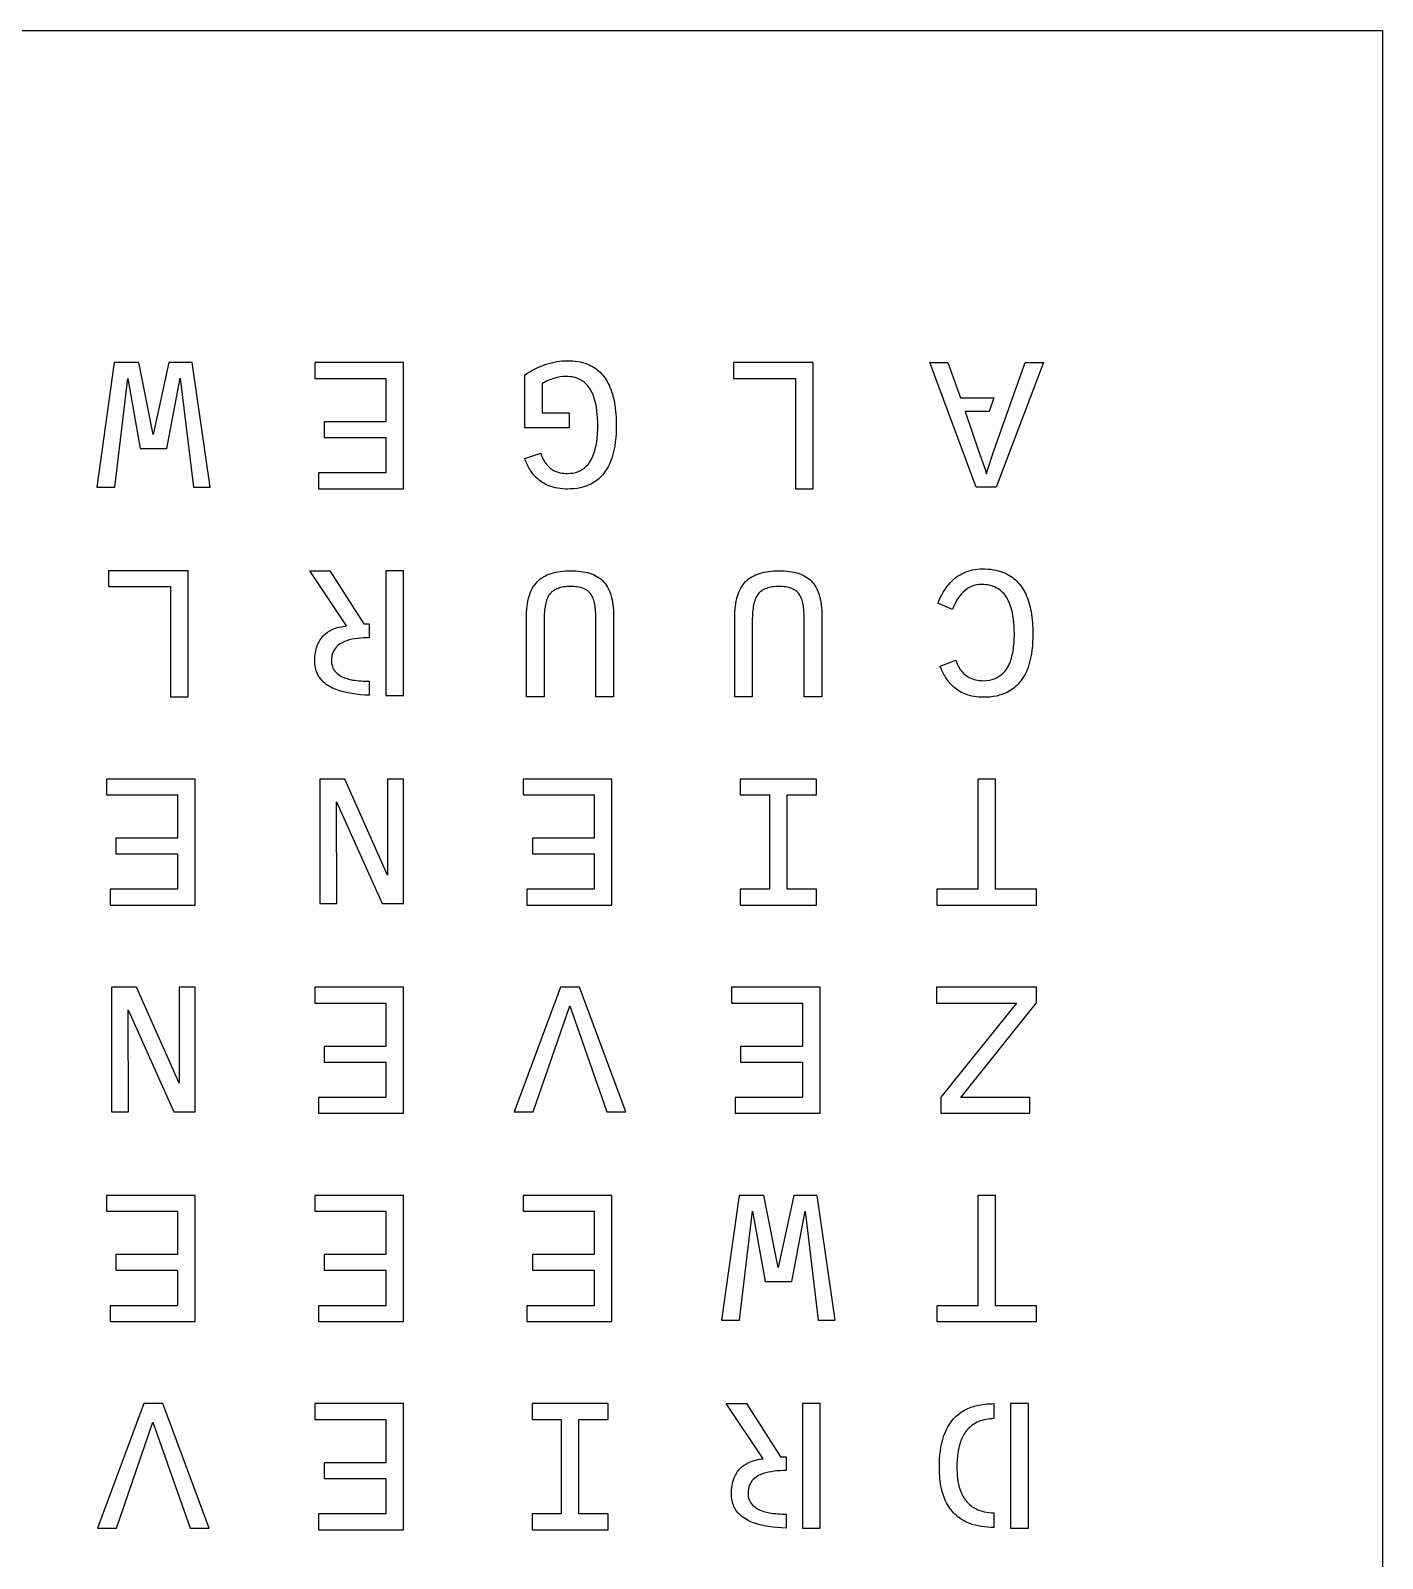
# Model space of a CAD drawing. Header units: millimetres. Extents: x -230 to 0, y -230 to 0.
# Drawn here: x -108.2 to 0, y -122.3 to 0 of the extents above; entities that cross this region are included whole.
import ezdxf

# ---------------------------------------------------------------- set-up
doc = ezdxf.new("R2010")
doc.units = ezdxf.units.MM
doc.layers.get('0').update_dxf_attribs({"linetype": 'CONTINUOUS'})

msp = doc.modelspace()

# ---------------------------------------------------------------- linework, layer by layer
for p, q in [((-32.51, -36.55), (-36.21, -26.57)), ((-36.21, -26.57), (-34.77, -26.57)), ((-32.51, -36.55), (-36.21, -26.57)), ((-36.21, -26.57), (-34.77, -26.57)), ((-34.77, -26.57), (-33.75, -29.4)), ((-34.77, -26.57), (-33.75, -29.4)), ((-31.09, -33.63), (-28.58, -26.57)), ((-31.09, -33.63), (-28.58, -26.57)), ((-27.13, -26.57), (-30.9, -36.55)), ((-27.13, -26.57), (-30.9, -36.55)), ((-28.58, -26.57), (-27.13, -26.57)), ((-28.58, -26.57), (-27.13, -26.57)), ((-68.61, -31.79), (-68.61, -27.56)), ((-68.61, -31.79), (-68.61, -27.56)), ((-67.23, -28.27), (-67.23, -30.61)), ((-67.23, -28.27), (-67.23, -30.61)), ((-33.75, -29.4), (-31.09, -29.4)), ((-33.75, -29.4), (-31.09, -29.4)), ((-31.46, -30.5), (-33.39, -30.5)), ((-33.39, -30.5), (-32.31, -33.63)), ((-31.46, -30.5), (-33.39, -30.5)), ((-33.39, -30.5), (-32.31, -33.63)), ((-31.09, -29.4), (-31.46, -30.5)), ((-31.09, -29.4), (-31.46, -30.5)), ((-65.06, -31.79), (-68.61, -31.79)), ((-65.06, -31.79), (-68.61, -31.79)), ((-67.23, -30.61), (-65.06, -30.61)), ((-67.23, -30.61), (-65.06, -30.61)), ((-65.06, -30.61), (-65.06, -31.79)), ((-65.06, -30.61), (-65.06, -31.79)), ((-68.62, -34.26), (-67.35, -33.84)), ((-68.62, -34.26), (-67.35, -33.84)), ((-32.31, -33.63), (-31.77, -35.19)), ((-32.31, -33.63), (-31.77, -35.19)), ((-31.6, -35.19), (-31.09, -33.63)), ((-31.6, -35.19), (-31.09, -33.63)), ((-30.9, -36.55), (-32.51, -36.55)), ((-30.9, -36.55), (-32.51, -36.55)), ((-82.88, -47.66), (-85.83, -43.24)), ((-85.83, -43.24), (-84.21, -43.24)), ((-82.88, -47.66), (-85.83, -43.24)), ((-85.83, -43.24), (-84.21, -43.24)), ((-84.21, -43.24), (-81.5, -47.49)), ((-84.21, -43.24), (-81.5, -47.49)), ((-34.4, -46.33), (-35.57, -45.84)), ((-34.4, -46.33), (-35.57, -45.84)), ((-81.5, -47.49), (-81.06, -47.49)), ((-81.5, -47.49), (-81.06, -47.49)), ((-81.06, -47.49), (-81.06, -48.61)), ((-81.06, -47.49), (-81.06, -48.61)), ((-68.49, -53.33), (-68.49, -47)), ((-68.49, -53.33), (-68.49, -47)), ((-67.08, -47.24), (-67.08, -53.33)), ((-67.08, -47.24), (-67.08, -53.33)), ((-62.93, -53.33), (-62.93, -47.14)), ((-62.93, -53.33), (-62.93, -47.14)), ((-61.51, -46.87), (-61.51, -53.33)), ((-61.51, -46.87), (-61.51, -53.33)), ((-51.82, -53.33), (-51.82, -47)), ((-51.82, -53.33), (-51.82, -47)), ((-50.42, -47.24), (-50.42, -53.33)), ((-50.42, -47.24), (-50.42, -53.33)), ((-46.26, -53.33), (-46.26, -47.14)), ((-46.26, -53.33), (-46.26, -47.14)), ((-44.85, -46.87), (-44.85, -53.33)), ((-44.85, -46.87), (-44.85, -53.33)), ((-35.38, -50.89), (-34.13, -50.41)), ((-35.38, -50.89), (-34.13, -50.41)), ((-81.06, -52.08), (-81.06, -53.21)), ((-81.06, -52.08), (-81.06, -53.21)), ((-67.08, -53.33), (-68.49, -53.33)), ((-67.08, -53.33), (-68.49, -53.33)), ((-61.51, -53.33), (-62.93, -53.33)), ((-61.51, -53.33), (-62.93, -53.33)), ((-50.42, -53.33), (-51.82, -53.33)), ((-50.42, -53.33), (-51.82, -53.33)), ((-44.85, -53.33), (-46.26, -53.33)), ((-44.85, -53.33), (-46.26, -53.33)), ((-49.54, -114.32), (-52.5, -109.91)), ((-52.5, -109.91), (-50.87, -109.91)), ((-49.54, -114.32), (-52.5, -109.91)), ((-52.5, -109.91), (-50.87, -109.91)), ((-50.87, -109.91), (-48.17, -114.16)), ((-50.87, -109.91), (-48.17, -114.16)), ((-31.09, -109.91), (-31.09, -111.11)), ((-31.09, -109.91), (-31.09, -111.11)), ((-48.17, -114.16), (-47.72, -114.16)), ((-48.17, -114.16), (-47.72, -114.16)), ((-47.72, -114.16), (-47.72, -115.27)), ((-47.72, -114.16), (-47.72, -115.27)), ((-47.72, -118.75), (-47.72, -119.87)), ((-47.72, -118.75), (-47.72, -119.87)), ((-31.09, -118.66), (-31.09, -119.83)), ((-31.09, -118.66), (-31.09, -119.83))]:
    msp.add_line(p, q)
for points in [[(-230, 0), (0, 0), (0, -230), (-230, -230)], [(-230, 0), (0, 0), (0, -230), (-230, -230)], [(-99.5, -26.57), (-101.47, -26.57), (-102.87, -36.55), (-101.43, -36.55), (-100.39, -27.85), (-99.4, -33.46), (-97.25, -33.46), (-96.19, -27.83), (-95.14, -36.55), (-93.8, -36.55), (-95.24, -26.57), (-97.09, -26.57), (-98.35, -32.34)], [(-99.5, -26.57), (-101.47, -26.57), (-102.87, -36.55), (-101.43, -36.55), (-100.39, -27.85), (-99.4, -33.46), (-97.25, -33.46), (-96.19, -27.83), (-95.14, -36.55), (-93.8, -36.55), (-95.24, -26.57), (-97.09, -26.57), (-98.35, -32.34)], [(-78.33, -36.67), (-78.33, -26.57), (-85.42, -26.57), (-85.42, -27.84), (-79.74, -27.84), (-79.74, -31.31), (-84.68, -31.31), (-84.68, -32.57), (-79.74, -32.57), (-79.74, -35.41), (-85.12, -35.41), (-85.12, -36.67)], [(-78.33, -36.67), (-78.33, -26.57), (-85.42, -26.57), (-85.42, -27.84), (-79.74, -27.84), (-79.74, -31.31), (-84.68, -31.31), (-84.68, -32.57), (-79.74, -32.57), (-79.74, -35.41), (-85.12, -35.41), (-85.12, -36.67)], [(-45.55, -36.67), (-45.55, -26.57), (-51.93, -26.57), (-51.93, -27.84), (-46.96, -27.84), (-46.96, -36.67)], [(-45.55, -36.67), (-45.55, -26.57), (-51.93, -26.57), (-51.93, -27.84), (-46.96, -27.84), (-46.96, -36.67)], [(-95.55, -53.33), (-95.55, -43.24), (-101.93, -43.24), (-101.93, -44.5), (-96.96, -44.5), (-96.96, -53.33)], [(-95.55, -53.33), (-95.55, -43.24), (-101.93, -43.24), (-101.93, -44.5), (-96.96, -44.5), (-96.96, -53.33)], [(-78.33, -43.24), (-79.73, -43.24), (-79.73, -53.22), (-78.33, -53.22)], [(-78.33, -43.24), (-79.73, -43.24), (-79.73, -53.22), (-78.33, -53.22)], [(-94.99, -70), (-94.99, -59.91), (-102.09, -59.91), (-102.09, -61.17), (-96.41, -61.17), (-96.41, -64.64), (-101.35, -64.64), (-101.35, -65.9), (-96.41, -65.9), (-96.41, -68.74), (-101.79, -68.74), (-101.79, -70)], [(-94.99, -70), (-94.99, -59.91), (-102.09, -59.91), (-102.09, -61.17), (-96.41, -61.17), (-96.41, -64.64), (-101.35, -64.64), (-101.35, -65.9), (-96.41, -65.9), (-96.41, -68.74), (-101.79, -68.74), (-101.79, -70)], [(-79.61, -67.61), (-83.01, -59.91), (-85.01, -59.91), (-85.01, -69.88), (-83.65, -69.88), (-83.69, -61.74), (-80.04, -69.88), (-78.33, -69.88), (-78.33, -59.91), (-79.6, -59.91)], [(-79.61, -67.61), (-83.01, -59.91), (-85.01, -59.91), (-85.01, -69.88), (-83.65, -69.88), (-83.69, -61.74), (-80.04, -69.88), (-78.33, -69.88), (-78.33, -59.91), (-79.6, -59.91)], [(-61.66, -70), (-61.66, -59.91), (-68.76, -59.91), (-68.76, -61.17), (-63.08, -61.17), (-63.08, -64.64), (-68.01, -64.64), (-68.01, -65.9), (-63.08, -65.9), (-63.08, -68.74), (-68.46, -68.74), (-68.46, -70)], [(-61.66, -70), (-61.66, -59.91), (-68.76, -59.91), (-68.76, -61.17), (-63.08, -61.17), (-63.08, -64.64), (-68.01, -64.64), (-68.01, -65.9), (-63.08, -65.9), (-63.08, -68.74), (-68.46, -68.74), (-68.46, -70)], [(-51.38, -70), (-45.29, -70), (-45.29, -68.74), (-47.63, -68.74), (-47.63, -61.17), (-45.29, -61.17), (-45.29, -59.91), (-51.38, -59.91), (-51.38, -61.17), (-49.04, -61.17), (-49.04, -68.74), (-51.38, -68.74)], [(-51.38, -70), (-45.29, -70), (-45.29, -68.74), (-47.63, -68.74), (-47.63, -61.17), (-45.29, -61.17), (-45.29, -59.91), (-51.38, -59.91), (-51.38, -61.17), (-49.04, -61.17), (-49.04, -68.74), (-51.38, -68.74)], [(-32.37, -59.91), (-32.37, -68.74), (-35.65, -68.74), (-35.65, -70), (-27.69, -70), (-27.69, -68.74), (-30.97, -68.74), (-30.97, -59.91)], [(-32.37, -59.91), (-32.37, -68.74), (-35.65, -68.74), (-35.65, -70), (-27.69, -70), (-27.69, -68.74), (-30.97, -68.74), (-30.97, -59.91)], [(-96.28, -84.27), (-99.68, -76.57), (-101.68, -76.57), (-101.68, -86.55), (-100.32, -86.55), (-100.36, -78.4), (-96.71, -86.55), (-94.99, -86.55), (-94.99, -76.57), (-96.27, -76.57)], [(-96.28, -84.27), (-99.68, -76.57), (-101.68, -76.57), (-101.68, -86.55), (-100.32, -86.55), (-100.36, -78.4), (-96.71, -86.55), (-94.99, -86.55), (-94.99, -76.57), (-96.27, -76.57)], [(-78.33, -86.67), (-78.33, -76.57), (-85.42, -76.57), (-85.42, -77.84), (-79.74, -77.84), (-79.74, -81.31), (-84.68, -81.31), (-84.68, -82.57), (-79.74, -82.57), (-79.74, -85.41), (-85.12, -85.41), (-85.12, -86.67)], [(-78.33, -86.67), (-78.33, -76.57), (-85.42, -76.57), (-85.42, -77.84), (-79.74, -77.84), (-79.74, -81.31), (-84.68, -81.31), (-84.68, -82.57), (-79.74, -82.57), (-79.74, -85.41), (-85.12, -85.41), (-85.12, -86.67)], [(-64.24, -76.57), (-65.77, -76.57), (-69.47, -86.55), (-67.95, -86.55), (-65.03, -78.06), (-62.06, -86.55), (-60.54, -86.55)], [(-64.24, -76.57), (-65.77, -76.57), (-69.47, -86.55), (-67.95, -86.55), (-65.03, -78.06), (-62.06, -86.55), (-60.54, -86.55)], [(-44.99, -86.67), (-44.99, -76.57), (-52.09, -76.57), (-52.09, -77.84), (-46.41, -77.84), (-46.41, -81.31), (-51.35, -81.31), (-51.35, -82.57), (-46.41, -82.57), (-46.41, -85.41), (-51.79, -85.41), (-51.79, -86.67)], [(-44.99, -86.67), (-44.99, -76.57), (-52.09, -76.57), (-52.09, -77.84), (-46.41, -77.84), (-46.41, -81.31), (-51.35, -81.31), (-51.35, -82.57), (-46.41, -82.57), (-46.41, -85.41), (-51.79, -85.41), (-51.79, -86.67)], [(-27.67, -76.57), (-35.67, -76.57), (-35.67, -77.84), (-29.27, -77.84), (-35.32, -85.39), (-35.32, -86.67), (-28.21, -86.67), (-28.21, -85.41), (-33.72, -85.41), (-27.67, -77.82)], [(-27.67, -76.57), (-35.67, -76.57), (-35.67, -77.84), (-29.27, -77.84), (-35.32, -85.39), (-35.32, -86.67), (-28.21, -86.67), (-28.21, -85.41), (-33.72, -85.41), (-27.67, -77.82)], [(-94.99, -103.33), (-94.99, -93.24), (-102.09, -93.24), (-102.09, -94.5), (-96.41, -94.5), (-96.41, -97.97), (-101.35, -97.97), (-101.35, -99.23), (-96.41, -99.23), (-96.41, -102.07), (-101.79, -102.07), (-101.79, -103.33)], [(-94.99, -103.33), (-94.99, -93.24), (-102.09, -93.24), (-102.09, -94.5), (-96.41, -94.5), (-96.41, -97.97), (-101.35, -97.97), (-101.35, -99.23), (-96.41, -99.23), (-96.41, -102.07), (-101.79, -102.07), (-101.79, -103.33)], [(-78.33, -103.33), (-78.33, -93.24), (-85.42, -93.24), (-85.42, -94.5), (-79.74, -94.5), (-79.74, -97.97), (-84.68, -97.97), (-84.68, -99.23), (-79.74, -99.23), (-79.74, -102.07), (-85.12, -102.07), (-85.12, -103.33)], [(-78.33, -103.33), (-78.33, -93.24), (-85.42, -93.24), (-85.42, -94.5), (-79.74, -94.5), (-79.74, -97.97), (-84.68, -97.97), (-84.68, -99.23), (-79.74, -99.23), (-79.74, -102.07), (-85.12, -102.07), (-85.12, -103.33)], [(-61.66, -103.33), (-61.66, -93.24), (-68.76, -93.24), (-68.76, -94.5), (-63.08, -94.5), (-63.08, -97.97), (-68.01, -97.97), (-68.01, -99.23), (-63.08, -99.23), (-63.08, -102.07), (-68.46, -102.07), (-68.46, -103.33)], [(-61.66, -103.33), (-61.66, -93.24), (-68.76, -93.24), (-68.76, -94.5), (-63.08, -94.5), (-63.08, -97.97), (-68.01, -97.97), (-68.01, -99.23), (-63.08, -99.23), (-63.08, -102.07), (-68.46, -102.07), (-68.46, -103.33)], [(-49.5, -93.24), (-51.47, -93.24), (-52.87, -103.22), (-51.43, -103.22), (-50.39, -94.51), (-49.4, -100.13), (-47.25, -100.13), (-46.19, -94.5), (-45.14, -103.22), (-43.8, -103.22), (-45.24, -93.24), (-47.09, -93.24), (-48.35, -99)], [(-49.5, -93.24), (-51.47, -93.24), (-52.87, -103.22), (-51.43, -103.22), (-50.39, -94.51), (-49.4, -100.13), (-47.25, -100.13), (-46.19, -94.5), (-45.14, -103.22), (-43.8, -103.22), (-45.24, -93.24), (-47.09, -93.24), (-48.35, -99)], [(-32.37, -93.24), (-32.37, -102.07), (-35.65, -102.07), (-35.65, -103.33), (-27.69, -103.33), (-27.69, -102.07), (-30.97, -102.07), (-30.97, -93.24)], [(-32.37, -93.24), (-32.37, -102.07), (-35.65, -102.07), (-35.65, -103.33), (-27.69, -103.33), (-27.69, -102.07), (-30.97, -102.07), (-30.97, -93.24)], [(-97.58, -109.91), (-99.1, -109.91), (-102.8, -119.88), (-101.29, -119.88), (-98.37, -111.4), (-95.39, -119.88), (-93.87, -119.88)], [(-97.58, -109.91), (-99.1, -109.91), (-102.8, -119.88), (-101.29, -119.88), (-98.37, -111.4), (-95.39, -119.88), (-93.87, -119.88)], [(-78.33, -120), (-78.33, -109.91), (-85.42, -109.91), (-85.42, -111.17), (-79.74, -111.17), (-79.74, -114.64), (-84.68, -114.64), (-84.68, -115.9), (-79.74, -115.9), (-79.74, -118.74), (-85.12, -118.74), (-85.12, -120)], [(-78.33, -120), (-78.33, -109.91), (-85.42, -109.91), (-85.42, -111.17), (-79.74, -111.17), (-79.74, -114.64), (-84.68, -114.64), (-84.68, -115.9), (-79.74, -115.9), (-79.74, -118.74), (-85.12, -118.74), (-85.12, -120)], [(-68.04, -120), (-61.96, -120), (-61.96, -118.74), (-64.29, -118.74), (-64.29, -111.17), (-61.96, -111.17), (-61.96, -109.91), (-68.04, -109.91), (-68.04, -111.17), (-65.71, -111.17), (-65.71, -118.74), (-68.04, -118.74)], [(-68.04, -120), (-61.96, -120), (-61.96, -118.74), (-64.29, -118.74), (-64.29, -111.17), (-61.96, -111.17), (-61.96, -109.91), (-68.04, -109.91), (-68.04, -111.17), (-65.71, -111.17), (-65.71, -118.74), (-68.04, -118.74)], [(-44.99, -109.91), (-46.39, -109.91), (-46.39, -119.88), (-44.99, -119.88)], [(-44.99, -109.91), (-46.39, -109.91), (-46.39, -119.88), (-44.99, -119.88)], [(-28.33, -109.91), (-29.76, -109.91), (-29.76, -119.88), (-28.33, -119.88)], [(-28.33, -109.91), (-29.76, -109.91), (-29.76, -119.88), (-28.33, -119.88)]]:
    msp.add_lwpolyline(points, close=True)
for points, knots in [([(-68.61, -27.56), (-68.08, -27.21), (-67.51, -26.91), (-66.35, -26.53), (-65.78, -26.43), (-65.19, -26.43)], [0, 0, 0, 0, 0.1909632, 0.1909632, 0.3667761, 0.3667761, 0.3667761, 0.3667761]), ([(-68.61, -27.56), (-68.08, -27.21), (-67.51, -26.91), (-66.35, -26.53), (-65.78, -26.43), (-65.19, -26.43)], [0, 0, 0, 0, 0.1909632, 0.1909632, 0.3667761, 0.3667761, 0.3667761, 0.3667761]), ([(-65.19, -26.43), (-64.65, -26.43), (-64.11, -26.5), (-63.23, -26.85), (-62.89, -27.07), (-62.29, -27.65), (-62.06, -28), (-61.67, -28.83), (-61.53, -29.31), (-61.34, -30.39), (-61.3, -31.01), (-61.3, -31.61)], [0, 0, 0, 0, 0.1616829, 0.1616829, 0.2846613, 0.2846613, 0.4106675, 0.4106675, 0.5590162, 0.5590162, 0.739079, 0.739079, 0.739079, 0.739079]), ([(-65.19, -26.43), (-64.65, -26.43), (-64.11, -26.5), (-63.23, -26.85), (-62.89, -27.07), (-62.29, -27.65), (-62.06, -28), (-61.67, -28.83), (-61.53, -29.31), (-61.34, -30.39), (-61.3, -31.01), (-61.3, -31.61)], [0, 0, 0, 0, 0.1616829, 0.1616829, 0.2846613, 0.2846613, 0.4106675, 0.4106675, 0.5590162, 0.5590162, 0.739079, 0.739079, 0.739079, 0.739079]), ([(-65.28, -27.69), (-65.63, -27.69), (-65.96, -27.74), (-66.62, -27.94), (-66.94, -28.08), (-67.23, -28.27)], [0, 0, 0, 0, 0.1024893, 0.1024893, 0.2070615, 0.2070615, 0.2070615, 0.2070615]), ([(-65.28, -27.69), (-65.63, -27.69), (-65.96, -27.74), (-66.62, -27.94), (-66.94, -28.08), (-67.23, -28.27)], [0, 0, 0, 0, 0.1024893, 0.1024893, 0.2070615, 0.2070615, 0.2070615, 0.2070615]), ([(-62.78, -31.61), (-62.78, -30.82), (-62.86, -30.02), (-63.2, -29.01), (-63.37, -28.69), (-63.77, -28.21), (-63.97, -28.05), (-64.37, -27.85), (-64.54, -27.79), (-64.9, -27.71), (-65.09, -27.69), (-65.28, -27.69)], [0, 0, 0, 0, 0.238123, 0.238123, 0.3595357, 0.3595357, 0.4489631, 0.4489631, 0.5090886, 0.5090886, 0.5743183, 0.5743183, 0.5743183, 0.5743183]), ([(-62.78, -31.61), (-62.78, -30.82), (-62.86, -30.02), (-63.2, -29.01), (-63.37, -28.69), (-63.77, -28.21), (-63.97, -28.05), (-64.37, -27.85), (-64.54, -27.79), (-64.9, -27.71), (-65.09, -27.69), (-65.28, -27.69)], [0, 0, 0, 0, 0.238123, 0.238123, 0.3595357, 0.3595357, 0.4489631, 0.4489631, 0.5090886, 0.5090886, 0.5743183, 0.5743183, 0.5743183, 0.5743183]), ([(-65.22, -35.45), (-64.92, -35.45), (-64.61, -35.41), (-64.09, -35.2), (-63.88, -35.06), (-63.5, -34.68), (-63.35, -34.45), (-63.07, -33.85), (-62.96, -33.46), (-62.81, -32.6), (-62.78, -32.1), (-62.78, -31.61)], [0, 0, 0, 0, 0.0922308, 0.0922308, 0.1686837, 0.1686837, 0.252064, 0.252064, 0.3678965, 0.3678965, 0.5136935, 0.5136935, 0.5136935, 0.5136935]), ([(-65.22, -35.45), (-64.92, -35.45), (-64.61, -35.41), (-64.09, -35.2), (-63.88, -35.06), (-63.5, -34.68), (-63.35, -34.45), (-63.07, -33.85), (-62.96, -33.46), (-62.81, -32.6), (-62.78, -32.1), (-62.78, -31.61)], [0, 0, 0, 0, 0.0922308, 0.0922308, 0.1686837, 0.1686837, 0.252064, 0.252064, 0.3678965, 0.3678965, 0.5136935, 0.5136935, 0.5136935, 0.5136935]), ([(-61.3, -31.61), (-61.3, -32.47), (-61.39, -33.4), (-61.82, -34.71), (-62.05, -35.17), (-62.65, -35.87), (-62.96, -36.12), (-63.6, -36.44), (-63.89, -36.54), (-64.52, -36.67), (-64.87, -36.7), (-65.21, -36.7)], [0, 0, 0, 0, 0.2588828, 0.2588828, 0.4114561, 0.4114561, 0.5337195, 0.5337195, 0.6256146, 0.6256146, 0.7277414, 0.7277414, 0.7277414, 0.7277414]), ([(-61.3, -31.61), (-61.3, -32.47), (-61.39, -33.4), (-61.82, -34.71), (-62.05, -35.17), (-62.65, -35.87), (-62.96, -36.12), (-63.6, -36.44), (-63.89, -36.54), (-64.52, -36.67), (-64.87, -36.7), (-65.21, -36.7)], [0, 0, 0, 0, 0.2588828, 0.2588828, 0.4114561, 0.4114561, 0.5337195, 0.5337195, 0.6256146, 0.6256146, 0.7277414, 0.7277414, 0.7277414, 0.7277414]), ([(-67.35, -33.84), (-67.24, -34.17), (-67.08, -34.49), (-66.69, -34.95), (-66.49, -35.11), (-66.11, -35.31), (-65.95, -35.36), (-65.6, -35.44), (-65.41, -35.45), (-65.22, -35.45)], [0, 0, 0, 0, 0.1045347, 0.1045347, 0.1815052, 0.1815052, 0.2331177, 0.2331177, 0.2890923, 0.2890923, 0.2890923, 0.2890923]), ([(-67.35, -33.84), (-67.24, -34.17), (-67.08, -34.49), (-66.69, -34.95), (-66.49, -35.11), (-66.11, -35.31), (-65.95, -35.36), (-65.6, -35.44), (-65.41, -35.45), (-65.22, -35.45)], [0, 0, 0, 0, 0.1045347, 0.1045347, 0.1815052, 0.1815052, 0.2331177, 0.2331177, 0.2890923, 0.2890923, 0.2890923, 0.2890923]), ([(-65.21, -36.7), (-65.72, -36.7), (-66.23, -36.63), (-67.08, -36.29), (-67.41, -36.07), (-67.9, -35.59), (-68.08, -35.36), (-68.39, -34.84), (-68.52, -34.55), (-68.62, -34.26)], [0, 0, 0, 0, 0.1533306, 0.1533306, 0.2743239, 0.2743239, 0.3601251, 0.3601251, 0.4546154, 0.4546154, 0.4546154, 0.4546154]), ([(-65.21, -36.7), (-65.72, -36.7), (-66.23, -36.63), (-67.08, -36.29), (-67.41, -36.07), (-67.9, -35.59), (-68.08, -35.36), (-68.39, -34.84), (-68.52, -34.55), (-68.62, -34.26)], [0, 0, 0, 0, 0.1533306, 0.1533306, 0.2743239, 0.2743239, 0.3601251, 0.3601251, 0.4546154, 0.4546154, 0.4546154, 0.4546154]), ([(-31.77, -35.19), (-31.76, -35.25), (-31.74, -35.31), (-31.71, -35.4), (-31.7, -35.45), (-31.68, -35.48)], [0, 0, 0, 0, 0.01749636, 0.01749636, 0.02877307, 0.02877307, 0.02877307, 0.02877307]), ([(-31.77, -35.19), (-31.76, -35.25), (-31.74, -35.31), (-31.71, -35.4), (-31.7, -35.45), (-31.68, -35.48)], [0, 0, 0, 0, 0.01749636, 0.01749636, 0.02877307, 0.02877307, 0.02877307, 0.02877307]), ([(-31.68, -35.48), (-31.67, -35.45), (-31.66, -35.4), (-31.63, -35.31), (-31.61, -35.25), (-31.6, -35.19)], [0, 0, 0, 0, 0.01143644, 0.01143644, 0.02918062, 0.02918062, 0.02918062, 0.02918062]), ([(-31.68, -35.48), (-31.67, -35.45), (-31.66, -35.4), (-31.63, -35.31), (-31.61, -35.25), (-31.6, -35.19)], [0, 0, 0, 0, 0.01143644, 0.01143644, 0.02918062, 0.02918062, 0.02918062, 0.02918062]), ([(-67.61, -44.11), (-67.47, -43.96), (-67.3, -43.83), (-66.93, -43.6), (-66.72, -43.51), (-66.51, -43.45)], [0, 0, 0, 0, 0.0637956, 0.0637956, 0.1309881, 0.1309881, 0.1309881, 0.1309881]), ([(-67.61, -44.11), (-67.47, -43.96), (-67.3, -43.83), (-66.93, -43.6), (-66.72, -43.51), (-66.51, -43.45)], [0, 0, 0, 0, 0.0637956, 0.0637956, 0.1309881, 0.1309881, 0.1309881, 0.1309881]), ([(-66.51, -43.45), (-66.27, -43.37), (-66.03, -43.32), (-65.5, -43.26), (-65.22, -43.24), (-64.94, -43.24)], [0, 0, 0, 0, 0.0739925, 0.0739925, 0.1581657, 0.1581657, 0.1581657, 0.1581657]), ([(-66.51, -43.45), (-66.27, -43.37), (-66.03, -43.32), (-65.5, -43.26), (-65.22, -43.24), (-64.94, -43.24)], [0, 0, 0, 0, 0.0739925, 0.0739925, 0.1581657, 0.1581657, 0.1581657, 0.1581657]), ([(-64.94, -43.24), (-64.67, -43.24), (-64.4, -43.25), (-63.9, -43.32), (-63.66, -43.37), (-63.44, -43.43)], [0, 0, 0, 0, 0.080363, 0.080363, 0.1515978, 0.1515978, 0.1515978, 0.1515978]), ([(-64.94, -43.24), (-64.67, -43.24), (-64.4, -43.25), (-63.9, -43.32), (-63.66, -43.37), (-63.44, -43.43)], [0, 0, 0, 0, 0.080363, 0.080363, 0.1515978, 0.1515978, 0.1515978, 0.1515978]), ([(-63.44, -43.43), (-63.23, -43.5), (-63.03, -43.58), (-62.67, -43.79), (-62.51, -43.91), (-62.37, -44.06)], [0, 0, 0, 0, 0.0643658, 0.0643658, 0.1256488, 0.1256488, 0.1256488, 0.1256488]), ([(-63.44, -43.43), (-63.23, -43.5), (-63.03, -43.58), (-62.67, -43.79), (-62.51, -43.91), (-62.37, -44.06)], [0, 0, 0, 0, 0.0643658, 0.0643658, 0.1256488, 0.1256488, 0.1256488, 0.1256488]), ([(-50.95, -44.11), (-50.8, -43.96), (-50.63, -43.83), (-50.26, -43.6), (-50.05, -43.51), (-49.84, -43.45)], [0, 0, 0, 0, 0.0637956, 0.0637956, 0.1309881, 0.1309881, 0.1309881, 0.1309881]), ([(-50.95, -44.11), (-50.8, -43.96), (-50.63, -43.83), (-50.26, -43.6), (-50.05, -43.51), (-49.84, -43.45)], [0, 0, 0, 0, 0.0637956, 0.0637956, 0.1309881, 0.1309881, 0.1309881, 0.1309881]), ([(-49.84, -43.45), (-49.6, -43.37), (-49.36, -43.32), (-48.84, -43.26), (-48.55, -43.24), (-48.27, -43.24)], [0, 0, 0, 0, 0.0739925, 0.0739925, 0.1581657, 0.1581657, 0.1581657, 0.1581657]), ([(-49.84, -43.45), (-49.6, -43.37), (-49.36, -43.32), (-48.84, -43.26), (-48.55, -43.24), (-48.27, -43.24)], [0, 0, 0, 0, 0.0739925, 0.0739925, 0.1581657, 0.1581657, 0.1581657, 0.1581657]), ([(-48.27, -43.24), (-48, -43.24), (-47.73, -43.25), (-47.23, -43.32), (-47, -43.37), (-46.77, -43.43)], [0, 0, 0, 0, 0.080363, 0.080363, 0.1515978, 0.1515978, 0.1515978, 0.1515978]), ([(-48.27, -43.24), (-48, -43.24), (-47.73, -43.25), (-47.23, -43.32), (-47, -43.37), (-46.77, -43.43)], [0, 0, 0, 0, 0.080363, 0.080363, 0.1515978, 0.1515978, 0.1515978, 0.1515978]), ([(-46.77, -43.43), (-46.56, -43.5), (-46.37, -43.58), (-46, -43.79), (-45.84, -43.91), (-45.7, -44.06)], [0, 0, 0, 0, 0.0643658, 0.0643658, 0.1256488, 0.1256488, 0.1256488, 0.1256488]), ([(-46.77, -43.43), (-46.56, -43.5), (-46.37, -43.58), (-46, -43.79), (-45.84, -43.91), (-45.7, -44.06)], [0, 0, 0, 0, 0.0643658, 0.0643658, 0.1256488, 0.1256488, 0.1256488, 0.1256488]), ([(-35.57, -45.84), (-35.33, -45.24), (-35.01, -44.66), (-34.26, -43.85), (-33.91, -43.59), (-33.27, -43.3), (-33.03, -43.22), (-32.53, -43.12), (-32.27, -43.09), (-32, -43.09)], [0, 0, 0, 0, 0.1940955, 0.1940955, 0.3290493, 0.3290493, 0.4039206, 0.4039206, 0.4829663, 0.4829663, 0.4829663, 0.4829663]), ([(-35.57, -45.84), (-35.33, -45.24), (-35.01, -44.66), (-34.26, -43.85), (-33.91, -43.59), (-33.27, -43.3), (-33.03, -43.22), (-32.53, -43.12), (-32.27, -43.09), (-32, -43.09)], [0, 0, 0, 0, 0.1940955, 0.1940955, 0.3290493, 0.3290493, 0.4039206, 0.4039206, 0.4829663, 0.4829663, 0.4829663, 0.4829663]), ([(-32, -43.09), (-31.43, -43.09), (-30.86, -43.17), (-29.93, -43.54), (-29.58, -43.76), (-28.96, -44.36), (-28.73, -44.71), (-28.33, -45.54), (-28.2, -46.03), (-28.01, -47.08), (-27.97, -47.69), (-27.97, -48.28)], [0, 0, 0, 0, 0.1711142, 0.1711142, 0.2988104, 0.2988104, 0.4277261, 0.4277261, 0.5741605, 0.5741605, 0.7505814, 0.7505814, 0.7505814, 0.7505814]), ([(-32, -43.09), (-31.43, -43.09), (-30.86, -43.17), (-29.93, -43.54), (-29.58, -43.76), (-28.96, -44.36), (-28.73, -44.71), (-28.33, -45.54), (-28.2, -46.03), (-28.01, -47.08), (-27.97, -47.69), (-27.97, -48.28)], [0, 0, 0, 0, 0.1711142, 0.1711142, 0.2988104, 0.2988104, 0.4277261, 0.4277261, 0.5741605, 0.5741605, 0.7505814, 0.7505814, 0.7505814, 0.7505814]), ([(-68.27, -45.28), (-68.2, -45.05), (-68.12, -44.83), (-67.89, -44.44), (-67.77, -44.26), (-67.61, -44.11)], [0, 0, 0, 0, 0.0704917, 0.0704917, 0.1356198, 0.1356198, 0.1356198, 0.1356198]), ([(-68.27, -45.28), (-68.2, -45.05), (-68.12, -44.83), (-67.89, -44.44), (-67.77, -44.26), (-67.61, -44.11)], [0, 0, 0, 0, 0.0704917, 0.0704917, 0.1356198, 0.1356198, 0.1356198, 0.1356198]), ([(-66.62, -45.11), (-66.71, -45.23), (-66.78, -45.35), (-66.9, -45.64), (-66.94, -45.8), (-66.97, -45.96)], [0, 0, 0, 0, 0.04335882, 0.04335882, 0.09263239, 0.09263239, 0.09263239, 0.09263239]), ([(-66.62, -45.11), (-66.71, -45.23), (-66.78, -45.35), (-66.9, -45.64), (-66.94, -45.8), (-66.97, -45.96)], [0, 0, 0, 0, 0.04335882, 0.04335882, 0.09263239, 0.09263239, 0.09263239, 0.09263239]), ([(-65.95, -44.65), (-66.09, -44.69), (-66.21, -44.76), (-66.44, -44.91), (-66.54, -45.01), (-66.62, -45.11)], [0, 0, 0, 0, 0.04223597, 0.04223597, 0.08293036, 0.08293036, 0.08293036, 0.08293036]), ([(-65.95, -44.65), (-66.09, -44.69), (-66.21, -44.76), (-66.44, -44.91), (-66.54, -45.01), (-66.62, -45.11)], [0, 0, 0, 0, 0.04223597, 0.04223597, 0.08293036, 0.08293036, 0.08293036, 0.08293036]), ([(-64.93, -44.5), (-65.12, -44.5), (-65.31, -44.51), (-65.65, -44.56), (-65.81, -44.59), (-65.95, -44.65)], [0, 0, 0, 0, 0.0557775, 0.0557775, 0.1027177, 0.1027177, 0.1027177, 0.1027177]), ([(-64.93, -44.5), (-65.12, -44.5), (-65.31, -44.51), (-65.65, -44.56), (-65.81, -44.59), (-65.95, -44.65)], [0, 0, 0, 0, 0.0557775, 0.0557775, 0.1027177, 0.1027177, 0.1027177, 0.1027177]), ([(-63.95, -44.65), (-64.09, -44.59), (-64.24, -44.56), (-64.57, -44.51), (-64.75, -44.5), (-64.93, -44.5)], [0, 0, 0, 0, 0.04507127, 0.04507127, 0.09892319, 0.09892319, 0.09892319, 0.09892319]), ([(-63.95, -44.65), (-64.09, -44.59), (-64.24, -44.56), (-64.57, -44.51), (-64.75, -44.5), (-64.93, -44.5)], [0, 0, 0, 0, 0.04507127, 0.04507127, 0.09892319, 0.09892319, 0.09892319, 0.09892319]), ([(-63.34, -45.11), (-63.41, -45.01), (-63.5, -44.91), (-63.71, -44.76), (-63.83, -44.69), (-63.95, -44.65)], [0, 0, 0, 0, 0.03896251, 0.03896251, 0.07906086, 0.07906086, 0.07906086, 0.07906086]), ([(-63.34, -45.11), (-63.41, -45.01), (-63.5, -44.91), (-63.71, -44.76), (-63.83, -44.69), (-63.95, -44.65)], [0, 0, 0, 0, 0.03896251, 0.03896251, 0.07906086, 0.07906086, 0.07906086, 0.07906086]), ([(-63.02, -45.94), (-63.05, -45.78), (-63.09, -45.63), (-63.2, -45.35), (-63.26, -45.23), (-63.34, -45.11)], [0, 0, 0, 0, 0.04726298, 0.04726298, 0.08856422, 0.08856422, 0.08856422, 0.08856422]), ([(-63.02, -45.94), (-63.05, -45.78), (-63.09, -45.63), (-63.2, -45.35), (-63.26, -45.23), (-63.34, -45.11)], [0, 0, 0, 0, 0.04726298, 0.04726298, 0.08856422, 0.08856422, 0.08856422, 0.08856422]), ([(-62.37, -44.06), (-62.22, -44.21), (-62.1, -44.38), (-61.88, -44.75), (-61.79, -44.97), (-61.73, -45.18)], [0, 0, 0, 0, 0.0625744, 0.0625744, 0.1308083, 0.1308083, 0.1308083, 0.1308083]), ([(-62.37, -44.06), (-62.22, -44.21), (-62.1, -44.38), (-61.88, -44.75), (-61.79, -44.97), (-61.73, -45.18)], [0, 0, 0, 0, 0.0625744, 0.0625744, 0.1308083, 0.1308083, 0.1308083, 0.1308083]), ([(-61.73, -45.18), (-61.65, -45.43), (-61.6, -45.69), (-61.53, -46.25), (-61.51, -46.56), (-61.51, -46.87)], [0, 0, 0, 0, 0.0779163, 0.0779163, 0.1694795, 0.1694795, 0.1694795, 0.1694795]), ([(-61.73, -45.18), (-61.65, -45.43), (-61.6, -45.69), (-61.53, -46.25), (-61.51, -46.56), (-61.51, -46.87)], [0, 0, 0, 0, 0.0779163, 0.0779163, 0.1694795, 0.1694795, 0.1694795, 0.1694795]), ([(-51.6, -45.28), (-51.54, -45.05), (-51.45, -44.83), (-51.23, -44.44), (-51.1, -44.26), (-50.95, -44.11)], [0, 0, 0, 0, 0.0704917, 0.0704917, 0.1356198, 0.1356198, 0.1356198, 0.1356198]), ([(-51.6, -45.28), (-51.54, -45.05), (-51.45, -44.83), (-51.23, -44.44), (-51.1, -44.26), (-50.95, -44.11)], [0, 0, 0, 0, 0.0704917, 0.0704917, 0.1356198, 0.1356198, 0.1356198, 0.1356198]), ([(-49.95, -45.11), (-50.04, -45.23), (-50.11, -45.35), (-50.23, -45.64), (-50.28, -45.8), (-50.31, -45.96)], [0, 0, 0, 0, 0.04335882, 0.04335882, 0.09263239, 0.09263239, 0.09263239, 0.09263239]), ([(-49.95, -45.11), (-50.04, -45.23), (-50.11, -45.35), (-50.23, -45.64), (-50.28, -45.8), (-50.31, -45.96)], [0, 0, 0, 0, 0.04335882, 0.04335882, 0.09263239, 0.09263239, 0.09263239, 0.09263239]), ([(-49.29, -44.65), (-49.42, -44.69), (-49.55, -44.76), (-49.77, -44.91), (-49.87, -45.01), (-49.95, -45.11)], [0, 0, 0, 0, 0.04223597, 0.04223597, 0.08293036, 0.08293036, 0.08293036, 0.08293036]), ([(-49.29, -44.65), (-49.42, -44.69), (-49.55, -44.76), (-49.77, -44.91), (-49.87, -45.01), (-49.95, -45.11)], [0, 0, 0, 0, 0.04223597, 0.04223597, 0.08293036, 0.08293036, 0.08293036, 0.08293036]), ([(-48.27, -44.5), (-48.45, -44.5), (-48.64, -44.51), (-48.98, -44.56), (-49.14, -44.59), (-49.29, -44.65)], [0, 0, 0, 0, 0.0557775, 0.0557775, 0.1027177, 0.1027177, 0.1027177, 0.1027177]), ([(-48.27, -44.5), (-48.45, -44.5), (-48.64, -44.51), (-48.98, -44.56), (-49.14, -44.59), (-49.29, -44.65)], [0, 0, 0, 0, 0.0557775, 0.0557775, 0.1027177, 0.1027177, 0.1027177, 0.1027177]), ([(-47.29, -44.65), (-47.43, -44.59), (-47.58, -44.56), (-47.9, -44.51), (-48.09, -44.5), (-48.27, -44.5)], [0, 0, 0, 0, 0.04507127, 0.04507127, 0.09892319, 0.09892319, 0.09892319, 0.09892319]), ([(-47.29, -44.65), (-47.43, -44.59), (-47.58, -44.56), (-47.9, -44.51), (-48.09, -44.5), (-48.27, -44.5)], [0, 0, 0, 0, 0.04507127, 0.04507127, 0.09892319, 0.09892319, 0.09892319, 0.09892319]), ([(-46.67, -45.11), (-46.75, -45.01), (-46.83, -44.91), (-47.04, -44.76), (-47.16, -44.69), (-47.29, -44.65)], [0, 0, 0, 0, 0.03896251, 0.03896251, 0.07906086, 0.07906086, 0.07906086, 0.07906086]), ([(-46.67, -45.11), (-46.75, -45.01), (-46.83, -44.91), (-47.04, -44.76), (-47.16, -44.69), (-47.29, -44.65)], [0, 0, 0, 0, 0.03896251, 0.03896251, 0.07906086, 0.07906086, 0.07906086, 0.07906086]), ([(-46.35, -45.94), (-46.38, -45.78), (-46.42, -45.63), (-46.53, -45.35), (-46.59, -45.23), (-46.67, -45.11)], [0, 0, 0, 0, 0.04726298, 0.04726298, 0.08856422, 0.08856422, 0.08856422, 0.08856422]), ([(-46.35, -45.94), (-46.38, -45.78), (-46.42, -45.63), (-46.53, -45.35), (-46.59, -45.23), (-46.67, -45.11)], [0, 0, 0, 0, 0.04726298, 0.04726298, 0.08856422, 0.08856422, 0.08856422, 0.08856422]), ([(-45.7, -44.06), (-45.55, -44.21), (-45.43, -44.38), (-45.21, -44.75), (-45.13, -44.97), (-45.06, -45.18)], [0, 0, 0, 0, 0.0625744, 0.0625744, 0.1308083, 0.1308083, 0.1308083, 0.1308083]), ([(-45.7, -44.06), (-45.55, -44.21), (-45.43, -44.38), (-45.21, -44.75), (-45.13, -44.97), (-45.06, -45.18)], [0, 0, 0, 0, 0.0625744, 0.0625744, 0.1308083, 0.1308083, 0.1308083, 0.1308083]), ([(-45.06, -45.18), (-44.98, -45.43), (-44.93, -45.69), (-44.86, -46.25), (-44.85, -46.56), (-44.85, -46.87)], [0, 0, 0, 0, 0.0779163, 0.0779163, 0.1694795, 0.1694795, 0.1694795, 0.1694795]), ([(-45.06, -45.18), (-44.98, -45.43), (-44.93, -45.69), (-44.86, -46.25), (-44.85, -46.56), (-44.85, -46.87)], [0, 0, 0, 0, 0.0779163, 0.0779163, 0.1694795, 0.1694795, 0.1694795, 0.1694795]), ([(-32.05, -44.34), (-32.34, -44.34), (-32.62, -44.39), (-33.13, -44.61), (-33.35, -44.76), (-33.72, -45.12), (-33.88, -45.32), (-34.17, -45.78), (-34.29, -46.05), (-34.4, -46.33)], [0, 0, 0, 0, 0.0858263, 0.0858263, 0.1662412, 0.1662412, 0.241932, 0.241932, 0.3298779, 0.3298779, 0.3298779, 0.3298779]), ([(-32.05, -44.34), (-32.34, -44.34), (-32.62, -44.39), (-33.13, -44.61), (-33.35, -44.76), (-33.72, -45.12), (-33.88, -45.32), (-34.17, -45.78), (-34.29, -46.05), (-34.4, -46.33)], [0, 0, 0, 0, 0.0858263, 0.0858263, 0.1662412, 0.1662412, 0.241932, 0.241932, 0.3298779, 0.3298779, 0.3298779, 0.3298779]), ([(-29.45, -48.28), (-29.45, -47.5), (-29.53, -46.72), (-29.87, -45.72), (-30.04, -45.38), (-30.45, -44.89), (-30.66, -44.72), (-31.08, -44.51), (-31.25, -44.45), (-31.64, -44.36), (-31.85, -44.34), (-32.05, -44.34)], [0, 0, 0, 0, 0.2335074, 0.2335074, 0.3574644, 0.3574644, 0.4501658, 0.4501658, 0.5138705, 0.5138705, 0.583298, 0.583298, 0.583298, 0.583298]), ([(-29.45, -48.28), (-29.45, -47.5), (-29.53, -46.72), (-29.87, -45.72), (-30.04, -45.38), (-30.45, -44.89), (-30.66, -44.72), (-31.08, -44.51), (-31.25, -44.45), (-31.64, -44.36), (-31.85, -44.34), (-32.05, -44.34)], [0, 0, 0, 0, 0.2335074, 0.2335074, 0.3574644, 0.3574644, 0.4501658, 0.4501658, 0.5138705, 0.5138705, 0.583298, 0.583298, 0.583298, 0.583298]), ([(-68.49, -47), (-68.49, -46.69), (-68.47, -46.37), (-68.4, -45.8), (-68.35, -45.53), (-68.27, -45.28)], [0, 0, 0, 0, 0.0932931, 0.0932931, 0.1734701, 0.1734701, 0.1734701, 0.1734701]), ([(-68.49, -47), (-68.49, -46.69), (-68.47, -46.37), (-68.4, -45.8), (-68.35, -45.53), (-68.27, -45.28)], [0, 0, 0, 0, 0.0932931, 0.0932931, 0.1734701, 0.1734701, 0.1734701, 0.1734701]), ([(-66.97, -45.96), (-67.01, -46.15), (-67.04, -46.35), (-67.07, -46.77), (-67.08, -47.01), (-67.08, -47.24)], [0, 0, 0, 0, 0.0583967, 0.0583967, 0.1273842, 0.1273842, 0.1273842, 0.1273842]), ([(-66.97, -45.96), (-67.01, -46.15), (-67.04, -46.35), (-67.07, -46.77), (-67.08, -47.01), (-67.08, -47.24)], [0, 0, 0, 0, 0.0583967, 0.0583967, 0.1273842, 0.1273842, 0.1273842, 0.1273842]), ([(-62.93, -47.14), (-62.93, -46.93), (-62.93, -46.71), (-62.97, -46.31), (-62.99, -46.12), (-63.02, -45.94)], [0, 0, 0, 0, 0.0650283, 0.0650283, 0.1203395, 0.1203395, 0.1203395, 0.1203395]), ([(-62.93, -47.14), (-62.93, -46.93), (-62.93, -46.71), (-62.97, -46.31), (-62.99, -46.12), (-63.02, -45.94)], [0, 0, 0, 0, 0.0650283, 0.0650283, 0.1203395, 0.1203395, 0.1203395, 0.1203395]), ([(-51.82, -47), (-51.82, -46.69), (-51.8, -46.37), (-51.73, -45.8), (-51.68, -45.53), (-51.6, -45.28)], [0, 0, 0, 0, 0.0932931, 0.0932931, 0.1734701, 0.1734701, 0.1734701, 0.1734701]), ([(-51.82, -47), (-51.82, -46.69), (-51.8, -46.37), (-51.73, -45.8), (-51.68, -45.53), (-51.6, -45.28)], [0, 0, 0, 0, 0.0932931, 0.0932931, 0.1734701, 0.1734701, 0.1734701, 0.1734701]), ([(-50.31, -45.96), (-50.35, -46.15), (-50.37, -46.35), (-50.41, -46.77), (-50.42, -47.01), (-50.42, -47.24)], [0, 0, 0, 0, 0.0583967, 0.0583967, 0.1273842, 0.1273842, 0.1273842, 0.1273842]), ([(-50.31, -45.96), (-50.35, -46.15), (-50.37, -46.35), (-50.41, -46.77), (-50.42, -47.01), (-50.42, -47.24)], [0, 0, 0, 0, 0.0583967, 0.0583967, 0.1273842, 0.1273842, 0.1273842, 0.1273842]), ([(-46.26, -47.14), (-46.26, -46.93), (-46.27, -46.71), (-46.3, -46.31), (-46.32, -46.12), (-46.35, -45.94)], [0, 0, 0, 0, 0.0650283, 0.0650283, 0.1203395, 0.1203395, 0.1203395, 0.1203395]), ([(-46.26, -47.14), (-46.26, -46.93), (-46.27, -46.71), (-46.3, -46.31), (-46.32, -46.12), (-46.35, -45.94)], [0, 0, 0, 0, 0.0650283, 0.0650283, 0.1203395, 0.1203395, 0.1203395, 0.1203395]), ([(-85.42, -50.46), (-85.42, -50.02), (-85.36, -49.58), (-85.09, -48.9), (-84.93, -48.65), (-84.52, -48.23), (-84.29, -48.07), (-83.67, -47.78), (-83.27, -47.7), (-82.88, -47.66)], [0, 0, 0, 0, 0.129662, 0.129662, 0.2195996, 0.2195996, 0.3051977, 0.3051977, 0.4240348, 0.4240348, 0.4240348, 0.4240348]), ([(-85.42, -50.46), (-85.42, -50.02), (-85.36, -49.58), (-85.09, -48.9), (-84.93, -48.65), (-84.52, -48.23), (-84.29, -48.07), (-83.67, -47.78), (-83.27, -47.7), (-82.88, -47.66)], [0, 0, 0, 0, 0.129662, 0.129662, 0.2195996, 0.2195996, 0.3051977, 0.3051977, 0.4240348, 0.4240348, 0.4240348, 0.4240348]), ([(-81.06, -48.61), (-81.7, -48.6), (-82.34, -48.66), (-83.12, -48.93), (-83.37, -49.05), (-83.72, -49.35), (-83.84, -49.5), (-83.98, -49.78), (-84.02, -49.89), (-84.08, -50.13), (-84.09, -50.25), (-84.09, -50.38)], [0, 0, 0, 0, 0.1913957, 0.1913957, 0.2823135, 0.2823135, 0.3481916, 0.3481916, 0.3886184, 0.3886184, 0.4319521, 0.4319521, 0.4319521, 0.4319521]), ([(-81.06, -48.61), (-81.7, -48.6), (-82.34, -48.66), (-83.12, -48.93), (-83.37, -49.05), (-83.72, -49.35), (-83.84, -49.5), (-83.98, -49.78), (-84.02, -49.89), (-84.08, -50.13), (-84.09, -50.25), (-84.09, -50.38)], [0, 0, 0, 0, 0.1913957, 0.1913957, 0.2823135, 0.2823135, 0.3481916, 0.3481916, 0.3886184, 0.3886184, 0.4319521, 0.4319521, 0.4319521, 0.4319521]), ([(-27.97, -48.28), (-27.97, -49.13), (-28.05, -50.05), (-28.48, -51.36), (-28.72, -51.82), (-29.32, -52.52), (-29.64, -52.77), (-30.28, -53.1), (-30.58, -53.2), (-31.23, -53.34), (-31.58, -53.37), (-31.93, -53.37)], [0, 0, 0, 0, 0.2569709, 0.2569709, 0.410312, 0.410312, 0.5340499, 0.5340499, 0.627842, 0.627842, 0.7322758, 0.7322758, 0.7322758, 0.7322758]), ([(-27.97, -48.28), (-27.97, -49.13), (-28.05, -50.05), (-28.48, -51.36), (-28.72, -51.82), (-29.32, -52.52), (-29.64, -52.77), (-30.28, -53.1), (-30.58, -53.2), (-31.23, -53.34), (-31.58, -53.37), (-31.93, -53.37)], [0, 0, 0, 0, 0.2569709, 0.2569709, 0.410312, 0.410312, 0.5340499, 0.5340499, 0.627842, 0.627842, 0.7322758, 0.7322758, 0.7322758, 0.7322758]), ([(-31.92, -52.04), (-31.6, -52.04), (-31.29, -51.99), (-30.75, -51.77), (-30.54, -51.63), (-30.16, -51.25), (-30, -51.02), (-29.72, -50.43), (-29.62, -50.05), (-29.48, -49.23), (-29.45, -48.74), (-29.45, -48.28)], [0, 0, 0, 0, 0.095278, 0.095278, 0.1734675, 0.1734675, 0.2572546, 0.2572546, 0.3692003, 0.3692003, 0.5089032, 0.5089032, 0.5089032, 0.5089032]), ([(-31.92, -52.04), (-31.6, -52.04), (-31.29, -51.99), (-30.75, -51.77), (-30.54, -51.63), (-30.16, -51.25), (-30, -51.02), (-29.72, -50.43), (-29.62, -50.05), (-29.48, -49.23), (-29.45, -48.74), (-29.45, -48.28)], [0, 0, 0, 0, 0.095278, 0.095278, 0.1734675, 0.1734675, 0.2572546, 0.2572546, 0.3692003, 0.3692003, 0.5089032, 0.5089032, 0.5089032, 0.5089032]), ([(-81.06, -53.21), (-82, -53.17), (-82.95, -53.05), (-84.09, -52.61), (-84.44, -52.42), (-84.93, -51.96), (-85.1, -51.74), (-85.29, -51.33), (-85.34, -51.16), (-85.41, -50.82), (-85.42, -50.64), (-85.42, -50.46)], [0, 0, 0, 0, 0.2828014, 0.2828014, 0.4160352, 0.4160352, 0.512544, 0.512544, 0.5704719, 0.5704719, 0.6324255, 0.6324255, 0.6324255, 0.6324255]), ([(-81.06, -53.21), (-82, -53.17), (-82.95, -53.05), (-84.09, -52.61), (-84.44, -52.42), (-84.93, -51.96), (-85.1, -51.74), (-85.29, -51.33), (-85.34, -51.16), (-85.41, -50.82), (-85.42, -50.64), (-85.42, -50.46)], [0, 0, 0, 0, 0.2828014, 0.2828014, 0.4160352, 0.4160352, 0.512544, 0.512544, 0.5704719, 0.5704719, 0.6324255, 0.6324255, 0.6324255, 0.6324255]), ([(-84.09, -50.38), (-84.1, -50.58), (-84.07, -50.77), (-83.94, -51.1), (-83.86, -51.24), (-83.61, -51.5), (-83.46, -51.61), (-83.01, -51.84), (-82.68, -51.93), (-81.95, -52.06), (-81.49, -52.08), (-81.06, -52.08)], [0, 0, 0, 0, 0.0580948, 0.0580948, 0.1076302, 0.1076302, 0.164257, 0.164257, 0.2595145, 0.2595145, 0.3890231, 0.3890231, 0.3890231, 0.3890231]), ([(-84.09, -50.38), (-84.1, -50.58), (-84.07, -50.77), (-83.94, -51.1), (-83.86, -51.24), (-83.61, -51.5), (-83.46, -51.61), (-83.01, -51.84), (-82.68, -51.93), (-81.95, -52.06), (-81.49, -52.08), (-81.06, -52.08)], [0, 0, 0, 0, 0.0580948, 0.0580948, 0.1076302, 0.1076302, 0.164257, 0.164257, 0.2595145, 0.2595145, 0.3890231, 0.3890231, 0.3890231, 0.3890231]), ([(-31.93, -53.37), (-32.43, -53.37), (-32.93, -53.29), (-33.79, -52.95), (-34.13, -52.72), (-34.63, -52.22), (-34.81, -51.99), (-35.13, -51.48), (-35.26, -51.19), (-35.38, -50.89)], [0, 0, 0, 0, 0.1512262, 0.1512262, 0.2767657, 0.2767657, 0.3629209, 0.3629209, 0.4579847, 0.4579847, 0.4579847, 0.4579847]), ([(-31.93, -53.37), (-32.43, -53.37), (-32.93, -53.29), (-33.79, -52.95), (-34.13, -52.72), (-34.63, -52.22), (-34.81, -51.99), (-35.13, -51.48), (-35.26, -51.19), (-35.38, -50.89)], [0, 0, 0, 0, 0.1512262, 0.1512262, 0.2767657, 0.2767657, 0.3629209, 0.3629209, 0.4579847, 0.4579847, 0.4579847, 0.4579847]), ([(-34.13, -50.41), (-34.03, -50.73), (-33.88, -51.05), (-33.49, -51.51), (-33.29, -51.67), (-32.9, -51.87), (-32.72, -51.93), (-32.33, -52.02), (-32.13, -52.04), (-31.92, -52.04)], [0, 0, 0, 0, 0.1020203, 0.1020203, 0.1799303, 0.1799303, 0.2362648, 0.2362648, 0.2982032, 0.2982032, 0.2982032, 0.2982032]), ([(-34.13, -50.41), (-34.03, -50.73), (-33.88, -51.05), (-33.49, -51.51), (-33.29, -51.67), (-32.9, -51.87), (-32.72, -51.93), (-32.33, -52.02), (-32.13, -52.04), (-31.92, -52.04)], [0, 0, 0, 0, 0.1020203, 0.1020203, 0.1799303, 0.1799303, 0.2362648, 0.2362648, 0.2982032, 0.2982032, 0.2982032, 0.2982032]), ([(-35.45, -114.99), (-35.45, -114.15), (-35.36, -113.26), (-34.91, -111.98), (-34.67, -111.52), (-34.03, -110.81), (-33.68, -110.55), (-32.97, -110.2), (-32.63, -110.09), (-31.89, -109.94), (-31.49, -109.91), (-31.09, -109.91)], [0, 0, 0, 0, 0.2517738, 0.2517738, 0.4070599, 0.4070599, 0.5393038, 0.5393038, 0.6452371, 0.6452371, 0.7646704, 0.7646704, 0.7646704, 0.7646704]), ([(-35.45, -114.99), (-35.45, -114.15), (-35.36, -113.26), (-34.91, -111.98), (-34.67, -111.52), (-34.03, -110.81), (-33.68, -110.55), (-32.97, -110.2), (-32.63, -110.09), (-31.89, -109.94), (-31.49, -109.91), (-31.09, -109.91)], [0, 0, 0, 0, 0.2517738, 0.2517738, 0.4070599, 0.4070599, 0.5393038, 0.5393038, 0.6452371, 0.6452371, 0.7646704, 0.7646704, 0.7646704, 0.7646704]), ([(-31.09, -111.11), (-31.51, -111.12), (-31.94, -111.19), (-32.63, -111.48), (-32.89, -111.66), (-33.34, -112.12), (-33.52, -112.4), (-33.8, -113.02), (-33.89, -113.37), (-34.02, -114.13), (-34.05, -114.56), (-34.05, -114.98)], [0, 0, 0, 0, 0.1274313, 0.1274313, 0.2238186, 0.2238186, 0.3221534, 0.3221534, 0.4277674, 0.4277674, 0.5538906, 0.5538906, 0.5538906, 0.5538906]), ([(-31.09, -111.11), (-31.51, -111.12), (-31.94, -111.19), (-32.63, -111.48), (-32.89, -111.66), (-33.34, -112.12), (-33.52, -112.4), (-33.8, -113.02), (-33.89, -113.37), (-34.02, -114.13), (-34.05, -114.56), (-34.05, -114.98)], [0, 0, 0, 0, 0.1274313, 0.1274313, 0.2238186, 0.2238186, 0.3221534, 0.3221534, 0.4277674, 0.4277674, 0.5538906, 0.5538906, 0.5538906, 0.5538906]), ([(-52.09, -117.12), (-52.08, -116.69), (-52.02, -116.25), (-51.75, -115.57), (-51.6, -115.31), (-51.19, -114.89), (-50.96, -114.74), (-50.34, -114.45), (-49.94, -114.36), (-49.54, -114.32)], [0, 0, 0, 0, 0.129662, 0.129662, 0.2195996, 0.2195996, 0.3051977, 0.3051977, 0.4240348, 0.4240348, 0.4240348, 0.4240348]), ([(-52.09, -117.12), (-52.08, -116.69), (-52.02, -116.25), (-51.75, -115.57), (-51.6, -115.31), (-51.19, -114.89), (-50.96, -114.74), (-50.34, -114.45), (-49.94, -114.36), (-49.54, -114.32)], [0, 0, 0, 0, 0.129662, 0.129662, 0.2195996, 0.2195996, 0.3051977, 0.3051977, 0.4240348, 0.4240348, 0.4240348, 0.4240348]), ([(-47.72, -115.27), (-48.36, -115.27), (-49.01, -115.33), (-49.79, -115.6), (-50.04, -115.72), (-50.39, -116.02), (-50.51, -116.17), (-50.65, -116.44), (-50.69, -116.56), (-50.74, -116.79), (-50.76, -116.92), (-50.76, -117.05)], [0, 0, 0, 0, 0.1913957, 0.1913957, 0.2823135, 0.2823135, 0.3481916, 0.3481916, 0.3886184, 0.3886184, 0.4319521, 0.4319521, 0.4319521, 0.4319521]), ([(-47.72, -115.27), (-48.36, -115.27), (-49.01, -115.33), (-49.79, -115.6), (-50.04, -115.72), (-50.39, -116.02), (-50.51, -116.17), (-50.65, -116.44), (-50.69, -116.56), (-50.74, -116.79), (-50.76, -116.92), (-50.76, -117.05)], [0, 0, 0, 0, 0.1913957, 0.1913957, 0.2823135, 0.2823135, 0.3481916, 0.3481916, 0.3886184, 0.3886184, 0.4319521, 0.4319521, 0.4319521, 0.4319521]), ([(-31.09, -119.83), (-31.75, -119.82), (-32.44, -119.73), (-33.49, -119.32), (-33.87, -119.08), (-34.52, -118.45), (-34.76, -118.1), (-35.13, -117.31), (-35.25, -116.9), (-35.41, -115.99), (-35.45, -115.49), (-35.45, -114.99)], [0, 0, 0, 0, 0.1997142, 0.1997142, 0.3381305, 0.3381305, 0.4697794, 0.4697794, 0.5969736, 0.5969736, 0.7455202, 0.7455202, 0.7455202, 0.7455202]), ([(-31.09, -119.83), (-31.75, -119.82), (-32.44, -119.73), (-33.49, -119.32), (-33.87, -119.08), (-34.52, -118.45), (-34.76, -118.1), (-35.13, -117.31), (-35.25, -116.9), (-35.41, -115.99), (-35.45, -115.49), (-35.45, -114.99)], [0, 0, 0, 0, 0.1997142, 0.1997142, 0.3381305, 0.3381305, 0.4697794, 0.4697794, 0.5969736, 0.5969736, 0.7455202, 0.7455202, 0.7455202, 0.7455202]), ([(-34.05, -114.98), (-34.05, -115.59), (-33.99, -116.23), (-33.67, -117.16), (-33.5, -117.49), (-33.05, -118.01), (-32.8, -118.2), (-32.31, -118.44), (-32.09, -118.52), (-31.61, -118.62), (-31.35, -118.65), (-31.09, -118.66)], [0, 0, 0, 0, 0.1823864, 0.1823864, 0.2939389, 0.2939389, 0.3880129, 0.3880129, 0.4578472, 0.4578472, 0.5357405, 0.5357405, 0.5357405, 0.5357405]), ([(-34.05, -114.98), (-34.05, -115.59), (-33.99, -116.23), (-33.67, -117.16), (-33.5, -117.49), (-33.05, -118.01), (-32.8, -118.2), (-32.31, -118.44), (-32.09, -118.52), (-31.61, -118.62), (-31.35, -118.65), (-31.09, -118.66)], [0, 0, 0, 0, 0.1823864, 0.1823864, 0.2939389, 0.2939389, 0.3880129, 0.3880129, 0.4578472, 0.4578472, 0.5357405, 0.5357405, 0.5357405, 0.5357405]), ([(-47.72, -119.87), (-48.67, -119.84), (-49.62, -119.72), (-50.75, -119.28), (-51.1, -119.08), (-51.6, -118.63), (-51.77, -118.4), (-51.95, -117.99), (-52, -117.83), (-52.07, -117.49), (-52.09, -117.3), (-52.09, -117.12)], [0, 0, 0, 0, 0.2828014, 0.2828014, 0.4160352, 0.4160352, 0.512544, 0.512544, 0.5704719, 0.5704719, 0.6324255, 0.6324255, 0.6324255, 0.6324255]), ([(-47.72, -119.87), (-48.67, -119.84), (-49.62, -119.72), (-50.75, -119.28), (-51.1, -119.08), (-51.6, -118.63), (-51.77, -118.4), (-51.95, -117.99), (-52, -117.83), (-52.07, -117.49), (-52.09, -117.3), (-52.09, -117.12)], [0, 0, 0, 0, 0.2828014, 0.2828014, 0.4160352, 0.4160352, 0.512544, 0.512544, 0.5704719, 0.5704719, 0.6324255, 0.6324255, 0.6324255, 0.6324255]), ([(-50.76, -117.05), (-50.76, -117.24), (-50.74, -117.43), (-50.61, -117.77), (-50.52, -117.91), (-50.28, -118.16), (-50.12, -118.27), (-49.67, -118.5), (-49.35, -118.59), (-48.61, -118.72), (-48.15, -118.75), (-47.72, -118.75)], [0, 0, 0, 0, 0.0580948, 0.0580948, 0.1076302, 0.1076302, 0.164257, 0.164257, 0.2595145, 0.2595145, 0.3890231, 0.3890231, 0.3890231, 0.3890231]), ([(-50.76, -117.05), (-50.76, -117.24), (-50.74, -117.43), (-50.61, -117.77), (-50.52, -117.91), (-50.28, -118.16), (-50.12, -118.27), (-49.67, -118.5), (-49.35, -118.59), (-48.61, -118.72), (-48.15, -118.75), (-47.72, -118.75)], [0, 0, 0, 0, 0.0580948, 0.0580948, 0.1076302, 0.1076302, 0.164257, 0.164257, 0.2595145, 0.2595145, 0.3890231, 0.3890231, 0.3890231, 0.3890231])]:
    msp.add_open_spline(points, degree=3, knots=knots)

doc.saveas('drawing.dxf')
